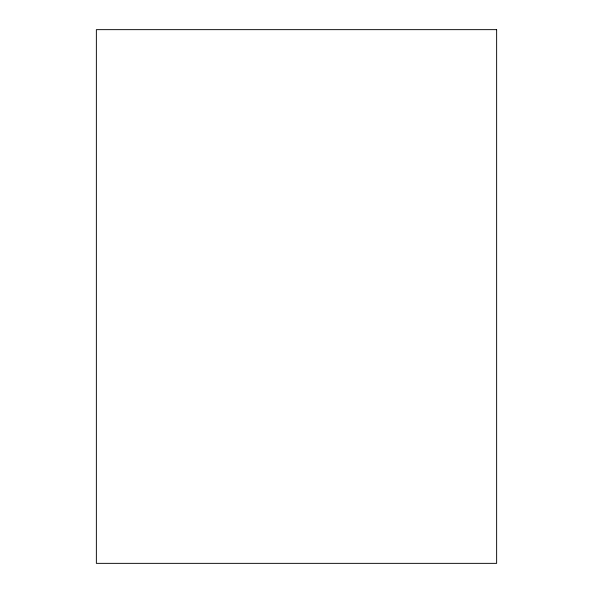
<?xml version="1.0" encoding="UTF-8"?>
<svg xmlns="http://www.w3.org/2000/svg" width="593" height="593" viewBox="0 0 593 593"><rect width="100%" height="100%" fill="white"/><g stroke="black" fill="none" stroke-linecap="round" stroke-linejoin="round"><path stroke-width="0.89" d="M496.637 29.65L96.362 29.65L96.362 563.35L496.637 563.35L496.637 29.65"/></g></svg>
